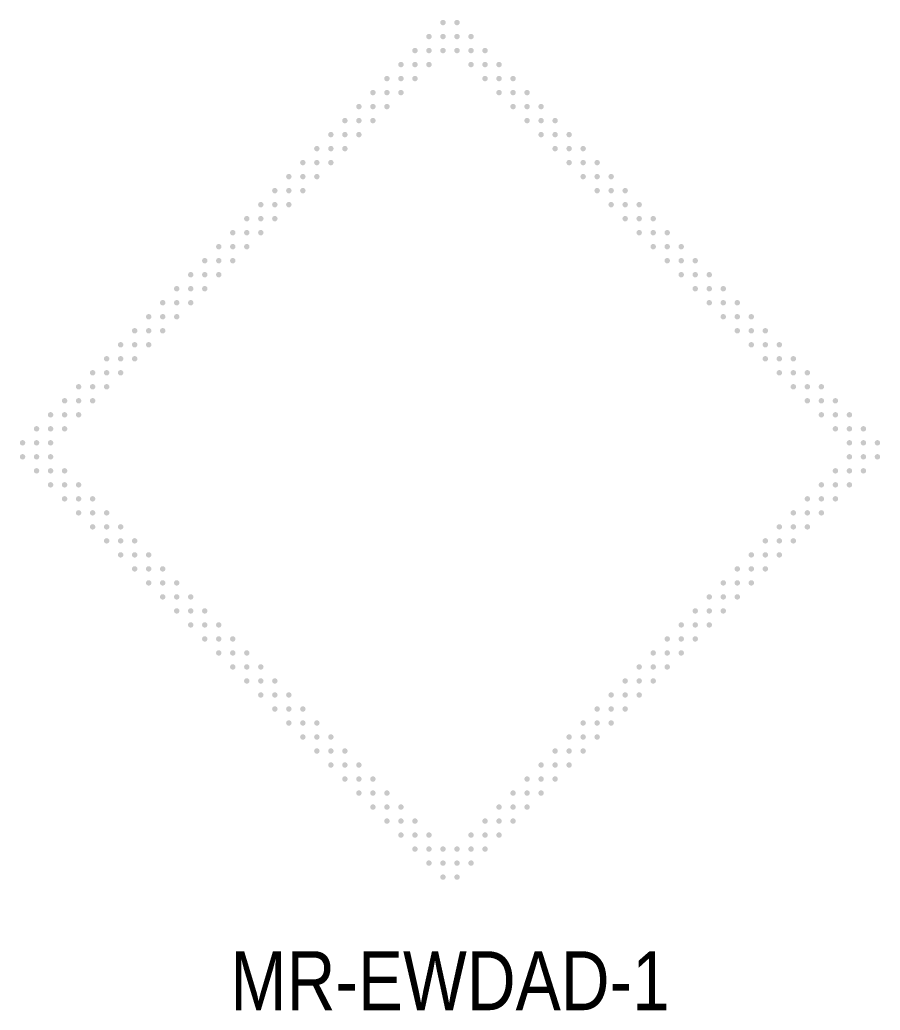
# Model space of a CAD drawing. Header units: millimetres. Extents: x 531.5 to 587.9, y -5.3 to 56.
# Drawn here: x 534.2 to 585.2, y -5.3 to 53.5 of the extents above; entities that cross this region are included whole.
import ezdxf

# ---------------------------------------------------------------- set-up
doc = ezdxf.new("R2010")
doc.units = ezdxf.units.MM
doc.layers.add('L50', color=7, linetype='Continuous')
doc.layers.add('T35', color=3, linetype='Continuous')
doc.styles.add('T35', font='ARIALN.TTF', dxfattribs={"height": 3.5})

# ---------------------------------------------------------------- blocks, each defined once
blk = doc.blocks.new('MR-EWDAD-1')
at = {"layer": 'L50', "transparency": 33554687}
h = blk.add_hatch(color=50, dxfattribs=at)
h.dxf.hatch_style = 1
edge = h.paths.add_edge_path()
edge.add_arc((560.139, 4.307), 0.162, 0, 360)
edge = h.paths.add_edge_path()
edge.add_arc((560.97, 5.138), 0.162, 0, 360)
edge = h.paths.add_edge_path()
edge.add_arc((561.801, 5.969), 0.162, 0, 360)
edge = h.paths.add_edge_path()
edge.add_arc((562.631, 6.799), 0.162, 0, 360)
edge = h.paths.add_edge_path()
edge.add_arc((563.462, 7.63), 0.162, 0, 360)
edge = h.paths.add_edge_path()
edge.add_arc((564.293, 8.461), 0.162, 0, 360)
edge = h.paths.add_edge_path()
edge.add_arc((565.124, 9.292), 0.162, 0, 360)
edge = h.paths.add_edge_path()
edge.add_arc((565.955, 10.123), 0.162, 0, 360)
edge = h.paths.add_edge_path()
edge.add_arc((566.786, 10.954), 0.162, 0, 360)
edge = h.paths.add_edge_path()
edge.add_arc((567.617, 11.785), 0.162, 0, 360)
edge = h.paths.add_edge_path()
edge.add_arc((568.447, 12.615), 0.162, 0, 360)
edge = h.paths.add_edge_path()
edge.add_arc((569.278, 13.446), 0.162, 0, 360)
edge = h.paths.add_edge_path()
edge.add_arc((570.109, 14.277), 0.162, 0, 360)
edge = h.paths.add_edge_path()
edge.add_arc((570.94, 15.108), 0.162, 0, 360)
edge = h.paths.add_edge_path()
edge.add_arc((571.771, 15.939), 0.162, 0, 360)
edge = h.paths.add_edge_path()
edge.add_arc((572.602, 16.77), 0.162, 0, 360)
edge = h.paths.add_edge_path()
edge.add_arc((573.433, 17.601), 0.162, 0, 360)
edge = h.paths.add_edge_path()
edge.add_arc((574.263, 18.431), 0.162, 0, 360)
edge = h.paths.add_edge_path()
edge.add_arc((575.094, 19.262), 0.162, 0, 360)
edge = h.paths.add_edge_path()
edge.add_arc((575.925, 20.093), 0.162, 0, 360)
edge = h.paths.add_edge_path()
edge.add_arc((576.756, 20.924), 0.162, 0, 360)
edge = h.paths.add_edge_path()
edge.add_arc((577.587, 21.755), 0.162, 0, 360)
edge = h.paths.add_edge_path()
edge.add_arc((578.418, 22.586), 0.162, 0, 360)
edge = h.paths.add_edge_path()
edge.add_arc((579.248, 23.416), 0.162, 0, 360)
edge = h.paths.add_edge_path()
edge.add_arc((580.079, 24.247), 0.162, 0, 360)
edge = h.paths.add_edge_path()
edge.add_arc((580.91, 25.078), 0.162, 0, 360)
edge = h.paths.add_edge_path()
edge.add_arc((581.741, 25.909), 0.162, 0, 360)
edge = h.paths.add_edge_path()
edge.add_arc((582.572, 26.74), 0.162, 0, 360)
edge = h.paths.add_edge_path()
edge.add_arc((583.403, 27.571), 0.162, 0, 360)
edge = h.paths.add_edge_path()
edge.add_arc((560.139, 3.476), 0.162, 0, 360)
edge = h.paths.add_edge_path()
edge.add_arc((560.97, 4.307), 0.162, 0, 360)
edge = h.paths.add_edge_path()
edge.add_arc((561.801, 5.138), 0.162, 0, 360)
edge = h.paths.add_edge_path()
edge.add_arc((562.631, 5.969), 0.162, 0, 360)
edge = h.paths.add_edge_path()
edge.add_arc((563.462, 6.799), 0.162, 0, 360)
edge = h.paths.add_edge_path()
edge.add_arc((564.293, 7.63), 0.162, 0, 360)
edge = h.paths.add_edge_path()
edge.add_arc((565.124, 8.461), 0.162, 0, 360)
edge = h.paths.add_edge_path()
edge.add_arc((565.955, 9.292), 0.162, 0, 360)
edge = h.paths.add_edge_path()
edge.add_arc((566.786, 10.123), 0.162, 0, 360)
edge = h.paths.add_edge_path()
edge.add_arc((567.617, 10.954), 0.162, 0, 360)
edge = h.paths.add_edge_path()
edge.add_arc((568.447, 11.785), 0.162, 0, 360)
edge = h.paths.add_edge_path()
edge.add_arc((569.278, 12.615), 0.162, 0, 360)
edge = h.paths.add_edge_path()
edge.add_arc((570.109, 13.446), 0.162, 0, 360)
edge = h.paths.add_edge_path()
edge.add_arc((570.94, 14.277), 0.162, 0, 360)
edge = h.paths.add_edge_path()
edge.add_arc((571.771, 15.108), 0.162, 0, 360)
edge = h.paths.add_edge_path()
edge.add_arc((572.602, 15.939), 0.162, 0, 360)
edge = h.paths.add_edge_path()
edge.add_arc((573.433, 16.77), 0.162, 0, 360)
edge = h.paths.add_edge_path()
edge.add_arc((574.263, 17.601), 0.162, 0, 360)
edge = h.paths.add_edge_path()
edge.add_arc((575.094, 18.431), 0.162, 0, 360)
edge = h.paths.add_edge_path()
edge.add_arc((575.925, 19.262), 0.162, 0, 360)
edge = h.paths.add_edge_path()
edge.add_arc((576.756, 20.093), 0.162, 0, 360)
edge = h.paths.add_edge_path()
edge.add_arc((577.587, 20.924), 0.162, 0, 360)
edge = h.paths.add_edge_path()
edge.add_arc((578.418, 21.755), 0.162, 0, 360)
edge = h.paths.add_edge_path()
edge.add_arc((579.248, 22.586), 0.162, 0, 360)
edge = h.paths.add_edge_path()
edge.add_arc((580.079, 23.416), 0.162, 0, 360)
edge = h.paths.add_edge_path()
edge.add_arc((580.91, 24.247), 0.162, 0, 360)
edge = h.paths.add_edge_path()
edge.add_arc((581.741, 25.078), 0.162, 0, 360)
edge = h.paths.add_edge_path()
edge.add_arc((582.572, 25.909), 0.162, 0, 360)
edge = h.paths.add_edge_path()
edge.add_arc((583.403, 26.74), 0.162, 0, 360)
edge = h.paths.add_edge_path()
edge.add_arc((584.234, 27.571), 0.162, 0, 360)
edge = h.paths.add_edge_path()
edge.add_arc((560.139, 2.645), 0.162, 0, 360)
edge = h.paths.add_edge_path()
edge.add_arc((560.97, 3.476), 0.162, 0, 360)
edge = h.paths.add_edge_path()
edge.add_arc((561.801, 4.307), 0.162, 0, 360)
edge = h.paths.add_edge_path()
edge.add_arc((562.631, 5.138), 0.162, 0, 360)
edge = h.paths.add_edge_path()
edge.add_arc((563.462, 5.969), 0.162, 0, 360)
edge = h.paths.add_edge_path()
edge.add_arc((564.293, 6.799), 0.162, 0, 360)
edge = h.paths.add_edge_path()
edge.add_arc((565.124, 7.63), 0.162, 0, 360)
edge = h.paths.add_edge_path()
edge.add_arc((565.955, 8.461), 0.162, 0, 360)
edge = h.paths.add_edge_path()
edge.add_arc((566.786, 9.292), 0.162, 0, 360)
edge = h.paths.add_edge_path()
edge.add_arc((567.617, 10.123), 0.162, 0, 360)
edge = h.paths.add_edge_path()
edge.add_arc((568.447, 10.954), 0.162, 0, 360)
edge = h.paths.add_edge_path()
edge.add_arc((569.278, 11.785), 0.162, 0, 360)
edge = h.paths.add_edge_path()
edge.add_arc((570.109, 12.615), 0.162, 0, 360)
edge = h.paths.add_edge_path()
edge.add_arc((570.94, 13.446), 0.162, 0, 360)
edge = h.paths.add_edge_path()
edge.add_arc((571.771, 14.277), 0.162, 0, 360)
edge = h.paths.add_edge_path()
edge.add_arc((572.602, 15.108), 0.162, 0, 360)
edge = h.paths.add_edge_path()
edge.add_arc((573.433, 15.939), 0.162, 0, 360)
edge = h.paths.add_edge_path()
edge.add_arc((574.263, 16.77), 0.162, 0, 360)
edge = h.paths.add_edge_path()
edge.add_arc((575.094, 17.601), 0.162, 0, 360)
edge = h.paths.add_edge_path()
edge.add_arc((575.925, 18.431), 0.162, 0, 360)
edge = h.paths.add_edge_path()
edge.add_arc((576.756, 19.262), 0.162, 0, 360)
edge = h.paths.add_edge_path()
edge.add_arc((577.587, 20.093), 0.162, 0, 360)
edge = h.paths.add_edge_path()
edge.add_arc((578.418, 20.924), 0.162, 0, 360)
edge = h.paths.add_edge_path()
edge.add_arc((579.248, 21.755), 0.162, 0, 360)
edge = h.paths.add_edge_path()
edge.add_arc((580.079, 22.586), 0.162, 0, 360)
edge = h.paths.add_edge_path()
edge.add_arc((580.91, 23.416), 0.162, 0, 360)
edge = h.paths.add_edge_path()
edge.add_arc((581.741, 24.247), 0.162, 0, 360)
edge = h.paths.add_edge_path()
edge.add_arc((582.572, 25.078), 0.162, 0, 360)
edge = h.paths.add_edge_path()
edge.add_arc((583.403, 25.909), 0.162, 0, 360)
edge = h.paths.add_edge_path()
edge.add_arc((584.234, 26.74), 0.162, 0, 360)
edge = h.paths.add_edge_path()
edge.add_arc((585.064, 27.571), 0.162, 0, 360)
edge = h.paths.add_edge_path()
edge.add_arc((560.139, 51.665), 0.162, 0, 360)
edge = h.paths.add_edge_path()
edge.add_arc((560.97, 50.835), 0.162, 0, 360)
edge = h.paths.add_edge_path()
edge.add_arc((561.801, 50.004), 0.162, 0, 360)
edge = h.paths.add_edge_path()
edge.add_arc((562.631, 49.173), 0.162, 0, 360)
edge = h.paths.add_edge_path()
edge.add_arc((563.462, 48.342), 0.162, 0, 360)
edge = h.paths.add_edge_path()
edge.add_arc((564.293, 47.511), 0.162, 0, 360)
edge = h.paths.add_edge_path()
edge.add_arc((565.124, 46.68), 0.162, 0, 360)
edge = h.paths.add_edge_path()
edge.add_arc((565.955, 45.849), 0.162, 0, 360)
edge = h.paths.add_edge_path()
edge.add_arc((566.786, 45.019), 0.162, 0, 360)
edge = h.paths.add_edge_path()
edge.add_arc((567.617, 44.188), 0.162, 0, 360)
edge = h.paths.add_edge_path()
edge.add_arc((568.447, 43.357), 0.162, 0, 360)
edge = h.paths.add_edge_path()
edge.add_arc((569.278, 42.526), 0.162, 0, 360)
edge = h.paths.add_edge_path()
edge.add_arc((570.109, 41.695), 0.162, 0, 360)
edge = h.paths.add_edge_path()
edge.add_arc((570.94, 40.864), 0.162, 0, 360)
edge = h.paths.add_edge_path()
edge.add_arc((571.771, 40.034), 0.162, 0, 360)
edge = h.paths.add_edge_path()
edge.add_arc((572.602, 39.203), 0.162, 0, 360)
edge = h.paths.add_edge_path()
edge.add_arc((573.433, 38.372), 0.162, 0, 360)
edge = h.paths.add_edge_path()
edge.add_arc((574.263, 37.541), 0.162, 0, 360)
edge = h.paths.add_edge_path()
edge.add_arc((575.094, 36.71), 0.162, 0, 360)
edge = h.paths.add_edge_path()
edge.add_arc((575.925, 35.879), 0.162, 0, 360)
edge = h.paths.add_edge_path()
edge.add_arc((576.756, 35.048), 0.162, 0, 360)
edge = h.paths.add_edge_path()
edge.add_arc((577.587, 34.218), 0.162, 0, 360)
edge = h.paths.add_edge_path()
edge.add_arc((578.418, 33.387), 0.162, 0, 360)
edge = h.paths.add_edge_path()
edge.add_arc((579.248, 32.556), 0.162, 0, 360)
edge = h.paths.add_edge_path()
edge.add_arc((580.079, 31.725), 0.162, 0, 360)
edge = h.paths.add_edge_path()
edge.add_arc((580.91, 30.894), 0.162, 0, 360)
edge = h.paths.add_edge_path()
edge.add_arc((581.741, 30.063), 0.162, 0, 360)
edge = h.paths.add_edge_path()
edge.add_arc((582.572, 29.232), 0.162, 0, 360)
edge = h.paths.add_edge_path()
edge.add_arc((583.403, 28.402), 0.162, 0, 360)
edge = h.paths.add_edge_path()
edge.add_arc((560.139, 52.496), 0.162, 0, 360)
edge = h.paths.add_edge_path()
edge.add_arc((560.97, 51.665), 0.162, 0, 360)
edge = h.paths.add_edge_path()
edge.add_arc((561.801, 50.835), 0.162, 0, 360)
edge = h.paths.add_edge_path()
edge.add_arc((562.631, 50.004), 0.162, 0, 360)
edge = h.paths.add_edge_path()
edge.add_arc((563.462, 49.173), 0.162, 0, 360)
edge = h.paths.add_edge_path()
edge.add_arc((564.293, 48.342), 0.162, 0, 360)
edge = h.paths.add_edge_path()
edge.add_arc((565.124, 47.511), 0.162, 0, 360)
edge = h.paths.add_edge_path()
edge.add_arc((565.955, 46.68), 0.162, 0, 360)
edge = h.paths.add_edge_path()
edge.add_arc((566.786, 45.849), 0.162, 0, 360)
edge = h.paths.add_edge_path()
edge.add_arc((567.617, 45.019), 0.162, 0, 360)
edge = h.paths.add_edge_path()
edge.add_arc((568.447, 44.188), 0.162, 0, 360)
edge = h.paths.add_edge_path()
edge.add_arc((569.278, 43.357), 0.162, 0, 360)
edge = h.paths.add_edge_path()
edge.add_arc((570.109, 42.526), 0.162, 0, 360)
edge = h.paths.add_edge_path()
edge.add_arc((570.94, 41.695), 0.162, 0, 360)
edge = h.paths.add_edge_path()
edge.add_arc((571.771, 40.864), 0.162, 0, 360)
edge = h.paths.add_edge_path()
edge.add_arc((572.602, 40.034), 0.162, 0, 360)
edge = h.paths.add_edge_path()
edge.add_arc((573.433, 39.203), 0.162, 0, 360)
edge = h.paths.add_edge_path()
edge.add_arc((574.263, 38.372), 0.162, 0, 360)
edge = h.paths.add_edge_path()
edge.add_arc((575.094, 37.541), 0.162, 0, 360)
edge = h.paths.add_edge_path()
edge.add_arc((575.925, 36.71), 0.162, 0, 360)
edge = h.paths.add_edge_path()
edge.add_arc((576.756, 35.879), 0.162, 0, 360)
edge = h.paths.add_edge_path()
edge.add_arc((577.587, 35.048), 0.162, 0, 360)
edge = h.paths.add_edge_path()
edge.add_arc((578.418, 34.218), 0.162, 0, 360)
edge = h.paths.add_edge_path()
edge.add_arc((579.248, 33.387), 0.162, 0, 360)
edge = h.paths.add_edge_path()
edge.add_arc((580.079, 32.556), 0.162, 0, 360)
edge = h.paths.add_edge_path()
edge.add_arc((580.91, 31.725), 0.162, 0, 360)
edge = h.paths.add_edge_path()
edge.add_arc((581.741, 30.894), 0.162, 0, 360)
edge = h.paths.add_edge_path()
edge.add_arc((582.572, 30.063), 0.162, 0, 360)
edge = h.paths.add_edge_path()
edge.add_arc((583.403, 29.232), 0.162, 0, 360)
edge = h.paths.add_edge_path()
edge.add_arc((584.234, 28.402), 0.162, 0, 360)
edge = h.paths.add_edge_path()
edge.add_arc((560.139, 53.327), 0.162, 0, 360)
edge = h.paths.add_edge_path()
edge.add_arc((560.97, 52.496), 0.162, 0, 360)
edge = h.paths.add_edge_path()
edge.add_arc((561.801, 51.665), 0.162, 0, 360)
edge = h.paths.add_edge_path()
edge.add_arc((562.631, 50.835), 0.162, 0, 360)
edge = h.paths.add_edge_path()
edge.add_arc((563.462, 50.004), 0.162, 0, 360)
edge = h.paths.add_edge_path()
edge.add_arc((564.293, 49.173), 0.162, 0, 360)
edge = h.paths.add_edge_path()
edge.add_arc((565.124, 48.342), 0.162, 0, 360)
edge = h.paths.add_edge_path()
edge.add_arc((565.955, 47.511), 0.162, 0, 360)
edge = h.paths.add_edge_path()
edge.add_arc((566.786, 46.68), 0.162, 0, 360)
edge = h.paths.add_edge_path()
edge.add_arc((567.617, 45.849), 0.162, 0, 360)
edge = h.paths.add_edge_path()
edge.add_arc((568.447, 45.019), 0.162, 0, 360)
edge = h.paths.add_edge_path()
edge.add_arc((569.278, 44.188), 0.162, 0, 360)
edge = h.paths.add_edge_path()
edge.add_arc((570.109, 43.357), 0.162, 0, 360)
edge = h.paths.add_edge_path()
edge.add_arc((570.94, 42.526), 0.162, 0, 360)
edge = h.paths.add_edge_path()
edge.add_arc((571.771, 41.695), 0.162, 0, 360)
edge = h.paths.add_edge_path()
edge.add_arc((572.602, 40.864), 0.162, 0, 360)
edge = h.paths.add_edge_path()
edge.add_arc((573.433, 40.034), 0.162, 0, 360)
edge = h.paths.add_edge_path()
edge.add_arc((574.263, 39.203), 0.162, 0, 360)
edge = h.paths.add_edge_path()
edge.add_arc((575.094, 38.372), 0.162, 0, 360)
edge = h.paths.add_edge_path()
edge.add_arc((575.925, 37.541), 0.162, 0, 360)
edge = h.paths.add_edge_path()
edge.add_arc((576.756, 36.71), 0.162, 0, 360)
edge = h.paths.add_edge_path()
edge.add_arc((577.587, 35.879), 0.162, 0, 360)
edge = h.paths.add_edge_path()
edge.add_arc((578.418, 35.048), 0.162, 0, 360)
edge = h.paths.add_edge_path()
edge.add_arc((579.248, 34.218), 0.162, 0, 360)
edge = h.paths.add_edge_path()
edge.add_arc((580.079, 33.387), 0.162, 0, 360)
edge = h.paths.add_edge_path()
edge.add_arc((580.91, 32.556), 0.162, 0, 360)
edge = h.paths.add_edge_path()
edge.add_arc((581.741, 31.725), 0.162, 0, 360)
edge = h.paths.add_edge_path()
edge.add_arc((582.572, 30.894), 0.162, 0, 360)
edge = h.paths.add_edge_path()
edge.add_arc((583.403, 30.063), 0.162, 0, 360)
edge = h.paths.add_edge_path()
edge.add_arc((584.234, 29.232), 0.162, 0, 360)
edge = h.paths.add_edge_path()
edge.add_arc((585.064, 28.402), 0.162, 0, 360)
edge = h.paths.add_edge_path()
edge.add_arc((559.308, 4.307), 0.162, 0, 360)
edge = h.paths.add_edge_path()
edge.add_arc((558.477, 5.138), 0.162, 0, 360)
edge = h.paths.add_edge_path()
edge.add_arc((557.646, 5.969), 0.162, 0, 360)
edge = h.paths.add_edge_path()
edge.add_arc((556.816, 6.799), 0.162, 0, 360)
edge = h.paths.add_edge_path()
edge.add_arc((555.985, 7.63), 0.162, 0, 360)
edge = h.paths.add_edge_path()
edge.add_arc((555.154, 8.461), 0.162, 0, 360)
edge = h.paths.add_edge_path()
edge.add_arc((554.323, 9.292), 0.162, 0, 360)
edge = h.paths.add_edge_path()
edge.add_arc((553.492, 10.123), 0.162, 0, 360)
edge = h.paths.add_edge_path()
edge.add_arc((552.661, 10.954), 0.162, 0, 360)
edge = h.paths.add_edge_path()
edge.add_arc((551.83, 11.785), 0.162, 0, 360)
edge = h.paths.add_edge_path()
edge.add_arc((551, 12.615), 0.162, 0, 360)
edge = h.paths.add_edge_path()
edge.add_arc((550.169, 13.446), 0.162, 0, 360)
edge = h.paths.add_edge_path()
edge.add_arc((549.338, 14.277), 0.162, 0, 360)
edge = h.paths.add_edge_path()
edge.add_arc((548.507, 15.108), 0.162, 0, 360)
edge = h.paths.add_edge_path()
edge.add_arc((547.676, 15.939), 0.162, 0, 360)
edge = h.paths.add_edge_path()
edge.add_arc((546.845, 16.77), 0.162, 0, 360)
edge = h.paths.add_edge_path()
edge.add_arc((546.014, 17.601), 0.162, 0, 360)
edge = h.paths.add_edge_path()
edge.add_arc((545.184, 18.431), 0.162, 0, 360)
edge = h.paths.add_edge_path()
edge.add_arc((544.353, 19.262), 0.162, 0, 360)
edge = h.paths.add_edge_path()
edge.add_arc((543.522, 20.093), 0.162, 0, 360)
edge = h.paths.add_edge_path()
edge.add_arc((542.691, 20.924), 0.162, 0, 360)
edge = h.paths.add_edge_path()
edge.add_arc((541.86, 21.755), 0.162, 0, 360)
edge = h.paths.add_edge_path()
edge.add_arc((541.029, 22.586), 0.162, 0, 360)
edge = h.paths.add_edge_path()
edge.add_arc((540.198, 23.416), 0.162, 0, 360)
edge = h.paths.add_edge_path()
edge.add_arc((539.368, 24.247), 0.162, 0, 360)
edge = h.paths.add_edge_path()
edge.add_arc((538.537, 25.078), 0.162, 0, 360)
edge = h.paths.add_edge_path()
edge.add_arc((537.706, 25.909), 0.162, 0, 360)
edge = h.paths.add_edge_path()
edge.add_arc((536.875, 26.74), 0.162, 0, 360)
edge = h.paths.add_edge_path()
edge.add_arc((536.044, 27.571), 0.162, 0, 360)
edge = h.paths.add_edge_path()
edge.add_arc((559.308, 3.476), 0.162, 0, 360)
edge = h.paths.add_edge_path()
edge.add_arc((558.477, 4.307), 0.162, 0, 360)
edge = h.paths.add_edge_path()
edge.add_arc((557.646, 5.138), 0.162, 0, 360)
edge = h.paths.add_edge_path()
edge.add_arc((556.816, 5.969), 0.162, 0, 360)
edge = h.paths.add_edge_path()
edge.add_arc((555.985, 6.799), 0.162, 0, 360)
edge = h.paths.add_edge_path()
edge.add_arc((555.154, 7.63), 0.162, 0, 360)
edge = h.paths.add_edge_path()
edge.add_arc((554.323, 8.461), 0.162, 0, 360)
edge = h.paths.add_edge_path()
edge.add_arc((553.492, 9.292), 0.162, 0, 360)
edge = h.paths.add_edge_path()
edge.add_arc((552.661, 10.123), 0.162, 0, 360)
edge = h.paths.add_edge_path()
edge.add_arc((551.83, 10.954), 0.162, 0, 360)
edge = h.paths.add_edge_path()
edge.add_arc((551, 11.785), 0.162, 0, 360)
edge = h.paths.add_edge_path()
edge.add_arc((550.169, 12.615), 0.162, 0, 360)
edge = h.paths.add_edge_path()
edge.add_arc((549.338, 13.446), 0.162, 0, 360)
edge = h.paths.add_edge_path()
edge.add_arc((548.507, 14.277), 0.162, 0, 360)
edge = h.paths.add_edge_path()
edge.add_arc((547.676, 15.108), 0.162, 0, 360)
edge = h.paths.add_edge_path()
edge.add_arc((546.845, 15.939), 0.162, 0, 360)
edge = h.paths.add_edge_path()
edge.add_arc((546.014, 16.77), 0.162, 0, 360)
edge = h.paths.add_edge_path()
edge.add_arc((545.184, 17.601), 0.162, 0, 360)
edge = h.paths.add_edge_path()
edge.add_arc((544.353, 18.431), 0.162, 0, 360)
edge = h.paths.add_edge_path()
edge.add_arc((543.522, 19.262), 0.162, 0, 360)
edge = h.paths.add_edge_path()
edge.add_arc((542.691, 20.093), 0.162, 0, 360)
edge = h.paths.add_edge_path()
edge.add_arc((541.86, 20.924), 0.162, 0, 360)
edge = h.paths.add_edge_path()
edge.add_arc((541.029, 21.755), 0.162, 0, 360)
edge = h.paths.add_edge_path()
edge.add_arc((540.198, 22.586), 0.162, 0, 360)
edge = h.paths.add_edge_path()
edge.add_arc((539.368, 23.416), 0.162, 0, 360)
edge = h.paths.add_edge_path()
edge.add_arc((538.537, 24.247), 0.162, 0, 360)
edge = h.paths.add_edge_path()
edge.add_arc((537.706, 25.078), 0.162, 0, 360)
edge = h.paths.add_edge_path()
edge.add_arc((536.875, 25.909), 0.162, 0, 360)
edge = h.paths.add_edge_path()
edge.add_arc((536.044, 26.74), 0.162, 0, 360)
edge = h.paths.add_edge_path()
edge.add_arc((535.213, 27.571), 0.162, 0, 360)
edge = h.paths.add_edge_path()
edge.add_arc((559.308, 2.645), 0.162, 0, 360)
edge = h.paths.add_edge_path()
edge.add_arc((558.477, 3.476), 0.162, 0, 360)
edge = h.paths.add_edge_path()
edge.add_arc((557.646, 4.307), 0.162, 0, 360)
edge = h.paths.add_edge_path()
edge.add_arc((556.816, 5.138), 0.162, 0, 360)
edge = h.paths.add_edge_path()
edge.add_arc((555.985, 5.969), 0.162, 0, 360)
edge = h.paths.add_edge_path()
edge.add_arc((555.154, 6.799), 0.162, 0, 360)
edge = h.paths.add_edge_path()
edge.add_arc((554.323, 7.63), 0.162, 0, 360)
edge = h.paths.add_edge_path()
edge.add_arc((553.492, 8.461), 0.162, 0, 360)
edge = h.paths.add_edge_path()
edge.add_arc((552.661, 9.292), 0.162, 0, 360)
edge = h.paths.add_edge_path()
edge.add_arc((551.83, 10.123), 0.162, 0, 360)
edge = h.paths.add_edge_path()
edge.add_arc((551, 10.954), 0.162, 0, 360)
edge = h.paths.add_edge_path()
edge.add_arc((550.169, 11.785), 0.162, 0, 360)
edge = h.paths.add_edge_path()
edge.add_arc((549.338, 12.615), 0.162, 0, 360)
edge = h.paths.add_edge_path()
edge.add_arc((548.507, 13.446), 0.162, 0, 360)
edge = h.paths.add_edge_path()
edge.add_arc((547.676, 14.277), 0.162, 0, 360)
edge = h.paths.add_edge_path()
edge.add_arc((546.845, 15.108), 0.162, 0, 360)
edge = h.paths.add_edge_path()
edge.add_arc((546.014, 15.939), 0.162, 0, 360)
edge = h.paths.add_edge_path()
edge.add_arc((545.184, 16.77), 0.162, 0, 360)
edge = h.paths.add_edge_path()
edge.add_arc((544.353, 17.601), 0.162, 0, 360)
edge = h.paths.add_edge_path()
edge.add_arc((543.522, 18.431), 0.162, 0, 360)
edge = h.paths.add_edge_path()
edge.add_arc((542.691, 19.262), 0.162, 0, 360)
edge = h.paths.add_edge_path()
edge.add_arc((541.86, 20.093), 0.162, 0, 360)
edge = h.paths.add_edge_path()
edge.add_arc((541.029, 20.924), 0.162, 0, 360)
edge = h.paths.add_edge_path()
edge.add_arc((540.198, 21.755), 0.162, 0, 360)
edge = h.paths.add_edge_path()
edge.add_arc((539.368, 22.586), 0.162, 0, 360)
edge = h.paths.add_edge_path()
edge.add_arc((538.537, 23.416), 0.162, 0, 360)
edge = h.paths.add_edge_path()
edge.add_arc((537.706, 24.247), 0.162, 0, 360)
edge = h.paths.add_edge_path()
edge.add_arc((536.875, 25.078), 0.162, 0, 360)
edge = h.paths.add_edge_path()
edge.add_arc((536.044, 25.909), 0.162, 0, 360)
edge = h.paths.add_edge_path()
edge.add_arc((535.213, 26.74), 0.162, 0, 360)
edge = h.paths.add_edge_path()
edge.add_arc((534.383, 27.571), 0.162, 0, 360)
edge = h.paths.add_edge_path()
edge.add_arc((559.308, 51.665), 0.162, 0, 360)
edge = h.paths.add_edge_path()
edge.add_arc((558.477, 50.835), 0.162, 0, 360)
edge = h.paths.add_edge_path()
edge.add_arc((557.646, 50.004), 0.162, 0, 360)
edge = h.paths.add_edge_path()
edge.add_arc((556.816, 49.173), 0.162, 0, 360)
edge = h.paths.add_edge_path()
edge.add_arc((555.985, 48.342), 0.162, 0, 360)
edge = h.paths.add_edge_path()
edge.add_arc((555.154, 47.511), 0.162, 0, 360)
edge = h.paths.add_edge_path()
edge.add_arc((554.323, 46.68), 0.162, 0, 360)
edge = h.paths.add_edge_path()
edge.add_arc((553.492, 45.849), 0.162, 0, 360)
edge = h.paths.add_edge_path()
edge.add_arc((552.661, 45.019), 0.162, 0, 360)
edge = h.paths.add_edge_path()
edge.add_arc((551.83, 44.188), 0.162, 0, 360)
edge = h.paths.add_edge_path()
edge.add_arc((551, 43.357), 0.162, 0, 360)
edge = h.paths.add_edge_path()
edge.add_arc((550.169, 42.526), 0.162, 0, 360)
edge = h.paths.add_edge_path()
edge.add_arc((549.338, 41.695), 0.162, 0, 360)
edge = h.paths.add_edge_path()
edge.add_arc((548.507, 40.864), 0.162, 0, 360)
edge = h.paths.add_edge_path()
edge.add_arc((547.676, 40.034), 0.162, 0, 360)
edge = h.paths.add_edge_path()
edge.add_arc((546.845, 39.203), 0.162, 0, 360)
edge = h.paths.add_edge_path()
edge.add_arc((546.014, 38.372), 0.162, 0, 360)
edge = h.paths.add_edge_path()
edge.add_arc((545.184, 37.541), 0.162, 0, 360)
edge = h.paths.add_edge_path()
edge.add_arc((544.353, 36.71), 0.162, 0, 360)
edge = h.paths.add_edge_path()
edge.add_arc((543.522, 35.879), 0.162, 0, 360)
edge = h.paths.add_edge_path()
edge.add_arc((542.691, 35.048), 0.162, 0, 360)
edge = h.paths.add_edge_path()
edge.add_arc((541.86, 34.218), 0.162, 0, 360)
edge = h.paths.add_edge_path()
edge.add_arc((541.029, 33.387), 0.162, 0, 360)
edge = h.paths.add_edge_path()
edge.add_arc((540.198, 32.556), 0.162, 0, 360)
edge = h.paths.add_edge_path()
edge.add_arc((539.368, 31.725), 0.162, 0, 360)
edge = h.paths.add_edge_path()
edge.add_arc((538.537, 30.894), 0.162, 0, 360)
edge = h.paths.add_edge_path()
edge.add_arc((537.706, 30.063), 0.162, 0, 360)
edge = h.paths.add_edge_path()
edge.add_arc((536.875, 29.232), 0.162, 0, 360)
edge = h.paths.add_edge_path()
edge.add_arc((536.044, 28.402), 0.162, 0, 360)
edge = h.paths.add_edge_path()
edge.add_arc((559.308, 52.496), 0.162, 0, 360)
edge = h.paths.add_edge_path()
edge.add_arc((558.477, 51.665), 0.162, 0, 360)
edge = h.paths.add_edge_path()
edge.add_arc((557.646, 50.835), 0.162, 0, 360)
edge = h.paths.add_edge_path()
edge.add_arc((556.816, 50.004), 0.162, 0, 360)
edge = h.paths.add_edge_path()
edge.add_arc((555.985, 49.173), 0.162, 0, 360)
edge = h.paths.add_edge_path()
edge.add_arc((555.154, 48.342), 0.162, 0, 360)
edge = h.paths.add_edge_path()
edge.add_arc((554.323, 47.511), 0.162, 0, 360)
edge = h.paths.add_edge_path()
edge.add_arc((553.492, 46.68), 0.162, 0, 360)
edge = h.paths.add_edge_path()
edge.add_arc((552.661, 45.849), 0.162, 0, 360)
edge = h.paths.add_edge_path()
edge.add_arc((551.83, 45.019), 0.162, 0, 360)
edge = h.paths.add_edge_path()
edge.add_arc((551, 44.188), 0.162, 0, 360)
edge = h.paths.add_edge_path()
edge.add_arc((550.169, 43.357), 0.162, 0, 360)
edge = h.paths.add_edge_path()
edge.add_arc((549.338, 42.526), 0.162, 0, 360)
edge = h.paths.add_edge_path()
edge.add_arc((548.507, 41.695), 0.162, 0, 360)
edge = h.paths.add_edge_path()
edge.add_arc((547.676, 40.864), 0.162, 0, 360)
edge = h.paths.add_edge_path()
edge.add_arc((546.845, 40.034), 0.162, 0, 360)
edge = h.paths.add_edge_path()
edge.add_arc((546.014, 39.203), 0.162, 0, 360)
edge = h.paths.add_edge_path()
edge.add_arc((545.184, 38.372), 0.162, 0, 360)
edge = h.paths.add_edge_path()
edge.add_arc((544.353, 37.541), 0.162, 0, 360)
edge = h.paths.add_edge_path()
edge.add_arc((543.522, 36.71), 0.162, 0, 360)
edge = h.paths.add_edge_path()
edge.add_arc((542.691, 35.879), 0.162, 0, 360)
edge = h.paths.add_edge_path()
edge.add_arc((541.86, 35.048), 0.162, 0, 360)
edge = h.paths.add_edge_path()
edge.add_arc((541.029, 34.218), 0.162, 0, 360)
edge = h.paths.add_edge_path()
edge.add_arc((540.198, 33.387), 0.162, 0, 360)
edge = h.paths.add_edge_path()
edge.add_arc((539.368, 32.556), 0.162, 0, 360)
edge = h.paths.add_edge_path()
edge.add_arc((538.537, 31.725), 0.162, 0, 360)
edge = h.paths.add_edge_path()
edge.add_arc((537.706, 30.894), 0.162, 0, 360)
edge = h.paths.add_edge_path()
edge.add_arc((536.875, 30.063), 0.162, 0, 360)
edge = h.paths.add_edge_path()
edge.add_arc((536.044, 29.232), 0.162, 0, 360)
edge = h.paths.add_edge_path()
edge.add_arc((535.213, 28.402), 0.162, 0, 360)
edge = h.paths.add_edge_path()
edge.add_arc((559.308, 53.327), 0.162, 0, 360)
edge = h.paths.add_edge_path()
edge.add_arc((558.477, 52.496), 0.162, 0, 360)
edge = h.paths.add_edge_path()
edge.add_arc((557.646, 51.665), 0.162, 0, 360)
edge = h.paths.add_edge_path()
edge.add_arc((556.816, 50.835), 0.162, 0, 360)
edge = h.paths.add_edge_path()
edge.add_arc((555.985, 50.004), 0.162, 0, 360)
edge = h.paths.add_edge_path()
edge.add_arc((555.154, 49.173), 0.162, 0, 360)
edge = h.paths.add_edge_path()
edge.add_arc((554.323, 48.342), 0.162, 0, 360)
edge = h.paths.add_edge_path()
edge.add_arc((553.492, 47.511), 0.162, 0, 360)
edge = h.paths.add_edge_path()
edge.add_arc((552.661, 46.68), 0.162, 0, 360)
edge = h.paths.add_edge_path()
edge.add_arc((551.83, 45.849), 0.162, 0, 360)
edge = h.paths.add_edge_path()
edge.add_arc((551, 45.019), 0.162, 0, 360)
edge = h.paths.add_edge_path()
edge.add_arc((550.169, 44.188), 0.162, 0, 360)
edge = h.paths.add_edge_path()
edge.add_arc((549.338, 43.357), 0.162, 0, 360)
edge = h.paths.add_edge_path()
edge.add_arc((548.507, 42.526), 0.162, 0, 360)
edge = h.paths.add_edge_path()
edge.add_arc((547.676, 41.695), 0.162, 0, 360)
edge = h.paths.add_edge_path()
edge.add_arc((546.845, 40.864), 0.162, 0, 360)
edge = h.paths.add_edge_path()
edge.add_arc((546.014, 40.034), 0.162, 0, 360)
edge = h.paths.add_edge_path()
edge.add_arc((545.184, 39.203), 0.162, 0, 360)
edge = h.paths.add_edge_path()
edge.add_arc((544.353, 38.372), 0.162, 0, 360)
edge = h.paths.add_edge_path()
edge.add_arc((543.522, 37.541), 0.162, 0, 360)
edge = h.paths.add_edge_path()
edge.add_arc((542.691, 36.71), 0.162, 0, 360)
edge = h.paths.add_edge_path()
edge.add_arc((541.86, 35.879), 0.162, 0, 360)
edge = h.paths.add_edge_path()
edge.add_arc((541.029, 35.048), 0.162, 0, 360)
edge = h.paths.add_edge_path()
edge.add_arc((540.198, 34.218), 0.162, 0, 360)
edge = h.paths.add_edge_path()
edge.add_arc((539.368, 33.387), 0.162, 0, 360)
edge = h.paths.add_edge_path()
edge.add_arc((538.537, 32.556), 0.162, 0, 360)
edge = h.paths.add_edge_path()
edge.add_arc((537.706, 31.725), 0.162, 0, 360)
edge = h.paths.add_edge_path()
edge.add_arc((536.875, 30.894), 0.162, 0, 360)
edge = h.paths.add_edge_path()
edge.add_arc((536.044, 30.063), 0.162, 0, 360)
edge = h.paths.add_edge_path()
edge.add_arc((535.213, 29.232), 0.162, 0, 360)
edge = h.paths.add_edge_path()
edge.add_arc((534.383, 28.402), 0.162, 0, 360)
at = {"layer": 'T35', "insert": (559.723, -1.75), "char_height": 3.5, "width": 25.34435, "attachment_point": 2, "style": 'T35'}
blk.add_mtext('MR-EWDAD-1', dxfattribs=at)

msp = doc.modelspace()

# ---------------------------------------------------------------- block references
at = {"layer": 'T35'}
msp.add_blockref('MR-EWDAD-1', (0, 0), dxfattribs=at)

doc.saveas('drawing.dxf')
